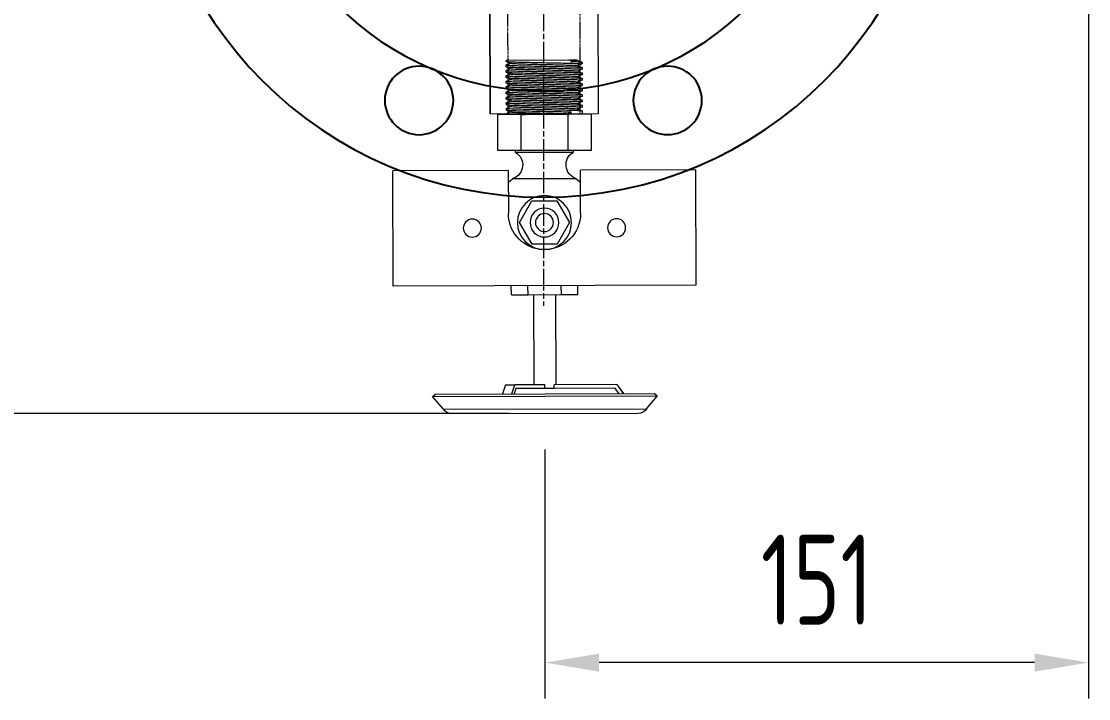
# Model space of a CAD drawing. Header units: millimetres. Extents: x -46397 to 283259, y -8690 to 23983.
# Drawn here: x 215783.7 to 216079.6, y -2046.9 to -1859 of the extents above; entities that cross this region are included whole.
import ezdxf

# ---------------------------------------------------------------- set-up
doc = ezdxf.new("R2010")
doc.units = ezdxf.units.MM
for name, pattern in [('AM_ISO08W050', [18, 12, -1.5, 3, -1.5]), ('CENTER', [2, 1.25, -0.25, 0.25, -0.25]), ('HIDDEN', [0.375, 0.25, -0.125])]:
    doc.linetypes.add(name, pattern=pattern)
doc.layers.get('Defpoints').update_dxf_attribs({"lineweight": 0})
for name, color, linetype, lineweight in [('DUONGTAM', 1, 'CENTER', 0), ('Long_AM_Visible', 30, 'Continuous', 25), ('Long_Dim', 3, 'Continuous', 9)]:
    doc.layers.add(name, color=color, linetype=linetype, lineweight=lineweight)
doc.styles.add('GHI CHÚ 3', font='isocp_IV25.ttf', dxfattribs={"width": 0.8})
doc.dimstyles.new('Vuong_DIM', dxfattribs={"dimtxt": 2.5, "dimasz": 2.3, "dimexe": 1.25, "dimexo": 0, "dimtad": 1, "dimtoh": 1, "dimdec": 0, "dimdsep": 46, "dimtxsty": 'GHI CHÚ 3', "dimcen": 2.3, "dimclrd": 9, "dimclre": 9, "dimclrt": 2, "dimadec": 0, "dimazin": 0, "dimtm": 1e-09, "dimtfac": 1, "dimtdec": 0, "dimtofl": 0, "dimtmove": 1, "dimatfit": 3, "dimfxl": 1, "dimtfill": 1, "dimlwd": 9, "dimlwe": 9, "dimarcsym": 1})

# ---------------------------------------------------------------- blocks, each defined once
blk = doc.blocks.new('fzxcvc')
at = {"color": 0, "linetype": 'ByBlock', "lineweight": 5, "ltscale": 20}
for p, q in [((-15.25, -86.78), (-15.16, -48.53)), ((-15.16, -48.53), (14.84, -48.6)), ((14.75, -86.85), (14.84, -48.6)), ((14.83, -54.84), (14.75, -86.85)), ((-10.72, -72.51), (-10.72, -73.01)), ((-7.64, -72.01), (-7.64, -72.33)), ((-7.64, -72.01), (10.29, -72.06)), ((10.28, -73.81), (10.2, -73.82)), ((10.28, -73.81), (10.28, -73.31)), ((10.29, -72.31), (10.29, -72.06)), ((-10.72, -74.01), (-10.72, -74.51)), ((-10.72, -75.51), (-10.72, -76.01)), ((10.28, -75.31), (10.2, -75.32)), ((10.27, -76.81), (10.28, -76.31)), ((10.28, -75.31), (10.28, -74.81)), ((-10.73, -77.01), (-10.73, -77.51)), ((-10.73, -78.51), (-10.73, -79.01)), ((10.27, -79.81), (10.19, -79.82)), ((10.27, -78.31), (10.27, -77.81)), ((10.27, -79.81), (10.27, -79.31)), ((-10.74, -81.51), (-10.74, -82.01)), ((-10.73, -80.01), (-10.73, -80.51)), ((10.26, -81.31), (10.27, -80.81)), ((10.26, -82.81), (10.26, -82.31)), ((-10.74, -83.01), (-10.74, -83.51)), ((-10.74, -84.51), (-10.74, -85.01)), ((10.25, -85.81), (10.25, -85.31)), ((10.26, -84.31), (10.26, -83.81)), ((14.75, -86.85), (-15.25, -86.78)), ((-10.75, -86.01), (-10.75, -86.79)), ((10.25, -85.81), (10.18, -85.82))]:
    blk.add_line(p, q, dxfattribs=at)
at = {"color": 3, "linetype": 'HIDDEN', "lineweight": 5}
for p, q in [((-10.25, -86.79), (-10.16, -48.54)), ((9.75, -86.84), (9.84, -48.58))]:
    blk.add_line(p, q, dxfattribs=at)
at = {"color": 0, "linetype": 'ByBlock', "lineweight": 5, "ltscale": 20}
for points, knots in [([(10.21, -72.32), (10.15, -72.33), (10.01, -72.37), (8.97, -72.43), (7.3, -72.49), (5.09, -72.54), (2.53, -72.6), (-0.22, -72.66), (-2.96, -72.71), (-5.53, -72.77), (-7.72, -72.83), (-9.42, -72.88), (-10.44, -72.95), (-10.84, -72.99), (-10.67, -73.02), (-10.64, -73.02)], [0, 0, 0, 0, 0.064579, 0.148942, 0.231863, 0.314785, 0.399147, 0.482069, 0.56499, 0.649353, 0.732274, 0.815195, 0.899558, 0.98248, 1, 1, 1, 1]), ([(10.28, -73.81), (10.21, -73.83), (10.07, -73.87), (8.97, -73.93), (7.29, -73.99), (5.09, -74.04), (2.53, -74.1), (-0.22, -74.16), (-2.97, -74.21), (-5.53, -74.27), (-7.73, -74.33), (-9.43, -74.38), (-10.44, -74.45), (-10.84, -74.49), (-10.67, -74.52), (-10.65, -74.52)], [0, 0, 0, 0, 0.0814298, 0.1642746, 0.2457042, 0.3271338, 0.4099784, 0.4914082, 0.5728379, 0.6556826, 0.7371121, 0.8185417, 0.9013865, 0.9828163, 1, 1, 1, 1]), ([(-7.64, -72.33), (-8.23, -72.35), (-9.43, -72.38), (-10.5, -72.45), (-10.64, -72.49), (-10.72, -72.51)], [0, 0, 0, 0, 0.331413, 0.668586, 1, 1, 1, 1]), ([(10.21, -73.29), (10.24, -73.3), (10.4, -73.32), (10, -73.37), (8.99, -73.43), (7.29, -73.49), (5.09, -73.54), (2.53, -73.6), (-0.22, -73.66), (-2.97, -73.71), (-5.53, -73.77), (-7.73, -73.83), (-9.41, -73.88), (-10.51, -73.95), (-10.65, -73.99), (-10.72, -74.01)], [0, 0, 0, 0, 0.01708, 0.098518, 0.181372, 0.26281, 0.344248, 0.427101, 0.50854, 0.589978, 0.672832, 0.75427, 0.835708, 0.918562, 1, 1, 1, 1]), ([(-9.45, -72), (-9.66, -72.08), (-10.07, -72.24), (-10.49, -72.41), (-10.7, -72.49)], [0, 0, 0, 0, 0.499955, 1, 1, 1, 1]), ([(-10.7, -73.02), (-10.49, -73.1), (-10.09, -73.27), (-9.68, -73.43), (-9.49, -73.51)], [0, 0, 0, 0, 0.514645, 1, 1, 1, 1]), ([(-9.45, -73.5), (-9.66, -73.58), (-10.08, -73.74), (-10.49, -73.91), (-10.7, -73.99)], [0, 0, 0, 0, 0.499955, 1, 1, 1, 1]), ([(-9.46, -72.01), (-9.4, -72.03), (-9.26, -72.07), (-8.56, -72.13), (-7.84, -72.16), (-7.64, -72.16)], [0, 0, 0, 0, 0.4143863, 0.8359752, 1, 1, 1, 1]), ([(-9.41, -72.01), (-9.38, -72.01), (-9.32, -72.01), (-8.36, -72.01), (-7.42, -72.01), (-7.09, -72.02)], [0, 0, 0, 0, 0.343026, 0.767535, 1, 1, 1, 1]), ([(8.96, -72.82), (8.91, -72.83), (8.79, -72.87), (7.87, -72.93), (6.4, -72.98), (4.46, -73.04), (2.2, -73.1), (-0.22, -73.16), (-2.64, -73.21), (-4.9, -73.27), (-6.84, -73.33), (-8.31, -73.39), (-9.23, -73.44), (-9.34, -73.48), (-9.4, -73.5)], [0, 0, 0, 0, 0.065201, 0.152956, 0.239212, 0.325468, 0.413223, 0.499479, 0.585735, 0.67349, 0.759746, 0.846002, 0.933757, 1, 1, 1, 1]), ([(9.01, -72.82), (9.22, -72.73), (9.64, -72.57), (10.06, -72.4), (10.27, -72.32)], [0, 0, 0, 0, 0.499952, 1, 1, 1, 1]), ([(9.01, -74.32), (9.22, -74.23), (9.64, -74.07), (10.06, -73.9), (10.27, -73.82)], [0, 0, 0, 0, 0.499954, 1, 1, 1, 1]), ([(10.27, -73.29), (10.06, -73.21), (9.65, -73.05), (9.25, -72.88), (9.05, -72.8)], [0, 0, 0, 0, 0.514459, 1, 1, 1, 1]), ([(10.2, -76.82), (10.14, -76.83), (10.01, -76.87), (8.96, -76.93), (7.29, -76.99), (5.08, -77.04), (2.52, -77.1), (-0.23, -77.16), (-2.97, -77.21), (-5.54, -77.27), (-7.73, -77.33), (-9.44, -77.38), (-10.45, -77.45), (-10.85, -77.49), (-10.68, -77.52), (-10.65, -77.52)], [0, 0, 0, 0, 0.065128, 0.149367, 0.232166, 0.314966, 0.399204, 0.482004, 0.564804, 0.649042, 0.731842, 0.814641, 0.89888, 0.98168, 1, 1, 1, 1]), ([(10.28, -75.31), (10.21, -75.33), (10.07, -75.37), (8.97, -75.43), (7.29, -75.49), (5.09, -75.54), (2.53, -75.6), (-0.22, -75.66), (-2.97, -75.71), (-5.53, -75.77), (-7.73, -75.83), (-9.43, -75.88), (-10.44, -75.95), (-10.84, -75.99), (-10.68, -76.02), (-10.65, -76.02)], [0, 0, 0, 0, 0.081405, 0.164225, 0.24563, 0.327035, 0.409855, 0.49126, 0.572665, 0.655485, 0.73689, 0.818295, 0.901115, 0.98252, 1, 1, 1, 1]), ([(10.2, -76.29), (10.23, -76.3), (10.39, -76.32), (10, -76.37), (8.98, -76.43), (7.28, -76.49), (5.09, -76.54), (2.52, -76.6), (-0.23, -76.66), (-2.97, -76.71), (-5.54, -76.77), (-7.74, -76.83), (-9.42, -76.88), (-10.52, -76.95), (-10.66, -76.99), (-10.73, -77.01)], [0, 0, 0, 0, 0.01708, 0.098518, 0.181372, 0.26281, 0.344248, 0.427101, 0.50854, 0.589978, 0.672832, 0.75427, 0.835708, 0.918562, 1, 1, 1, 1]), ([(10.21, -74.79), (10.23, -74.8), (10.4, -74.82), (10, -74.87), (8.99, -74.93), (7.28, -74.99), (5.09, -75.04), (2.53, -75.1), (-0.22, -75.16), (-2.97, -75.21), (-5.53, -75.27), (-7.73, -75.33), (-9.41, -75.38), (-10.51, -75.45), (-10.65, -75.49), (-10.72, -75.51)], [0, 0, 0, 0, 0.01708, 0.098518, 0.181372, 0.26281, 0.344248, 0.427101, 0.50854, 0.589978, 0.672832, 0.75427, 0.835708, 0.918562, 1, 1, 1, 1]), ([(-9.45, -75), (-9.66, -75.08), (-10.08, -75.24), (-10.5, -75.41), (-10.71, -75.49)], [0, 0, 0, 0, 0.499955, 1, 1, 1, 1]), ([(-10.71, -76.02), (-10.5, -76.1), (-10.09, -76.27), (-9.69, -76.43), (-9.49, -76.51)], [0, 0, 0, 0, 0.514783, 1, 1, 1, 1]), ([(-9.46, -76.5), (-9.67, -76.58), (-10.08, -76.74), (-10.5, -76.91), (-10.71, -76.99)], [0, 0, 0, 0, 0.499955, 1, 1, 1, 1]), ([(-10.7, -74.52), (-10.5, -74.6), (-10.09, -74.77), (-9.69, -74.93), (-9.49, -75.01)], [0, 0, 0, 0, 0.514606, 1, 1, 1, 1]), ([(8.96, -74.32), (8.91, -74.33), (8.79, -74.37), (7.87, -74.43), (6.4, -74.48), (4.46, -74.54), (2.2, -74.6), (-0.22, -74.66), (-2.64, -74.71), (-4.9, -74.77), (-6.84, -74.83), (-8.31, -74.89), (-9.23, -74.94), (-9.35, -74.98), (-9.4, -75)], [0, 0, 0, 0, 0.065577, 0.153296, 0.239518, 0.325739, 0.413459, 0.49968, 0.585901, 0.673621, 0.759842, 0.846064, 0.933783, 1, 1, 1, 1]), ([(8.95, -75.82), (8.9, -75.83), (8.79, -75.87), (7.87, -75.93), (6.39, -75.98), (4.45, -76.04), (2.2, -76.1), (-0.22, -76.16), (-2.65, -76.21), (-4.9, -76.27), (-6.84, -76.33), (-8.32, -76.39), (-9.23, -76.44), (-9.35, -76.48), (-9.4, -76.5)], [0, 0, 0, 0, 0.065946, 0.15363, 0.239818, 0.326005, 0.41369, 0.499878, 0.586065, 0.67375, 0.759937, 0.846125, 0.933809, 1, 1, 1, 1]), ([(9.01, -75.82), (9.22, -75.73), (9.64, -75.57), (10.05, -75.4), (10.26, -75.32)], [0, 0, 0, 0, 0.499955, 1, 1, 1, 1]), ([(9.01, -77.32), (9.21, -77.23), (9.63, -77.07), (10.05, -76.9), (10.26, -76.82)], [0, 0, 0, 0, 0.499952, 1, 1, 1, 1]), ([(10.26, -76.29), (10.05, -76.21), (9.65, -76.05), (9.24, -75.88), (9.04, -75.8)], [0, 0, 0, 0, 0.514464, 1, 1, 1, 1]), ([(10.26, -74.79), (10.06, -74.71), (9.65, -74.55), (9.24, -74.38), (9.05, -74.3)], [0, 0, 0, 0, 0.514462, 1, 1, 1, 1]), ([(10.2, -78.32), (10.14, -78.33), (10, -78.37), (8.96, -78.43), (7.28, -78.49), (5.08, -78.54), (2.52, -78.6), (-0.23, -78.66), (-2.98, -78.71), (-5.54, -78.77), (-7.74, -78.83), (-9.44, -78.88), (-10.45, -78.95), (-10.85, -78.99), (-10.68, -79.02), (-10.65, -79.02)], [0, 0, 0, 0, 0.065198, 0.149435, 0.232232, 0.315029, 0.399265, 0.482063, 0.56486, 0.649097, 0.731894, 0.814691, 0.898927, 0.981725, 1, 1, 1, 1]), ([(10.27, -79.81), (10.2, -79.83), (10.06, -79.87), (8.96, -79.93), (7.28, -79.99), (5.08, -80.04), (2.52, -80.1), (-0.23, -80.16), (-2.98, -80.21), (-5.55, -80.27), (-7.74, -80.33), (-9.44, -80.38), (-10.46, -80.45), (-10.85, -80.49), (-10.69, -80.52), (-10.66, -80.52)], [0, 0, 0, 0, 0.081399, 0.164213, 0.245612, 0.327011, 0.409825, 0.491224, 0.572623, 0.655437, 0.736836, 0.818235, 0.901049, 0.982448, 1, 1, 1, 1]), ([(10.2, -77.79), (10.23, -77.8), (10.39, -77.82), (9.99, -77.87), (8.98, -77.93), (7.28, -77.99), (5.08, -78.04), (2.52, -78.1), (-0.23, -78.16), (-2.98, -78.21), (-5.54, -78.27), (-7.74, -78.33), (-9.42, -78.38), (-10.52, -78.45), (-10.66, -78.49), (-10.73, -78.51)], [0, 0, 0, 0, 0.01708, 0.098518, 0.181372, 0.26281, 0.344248, 0.427101, 0.50854, 0.589978, 0.672832, 0.75427, 0.835708, 0.918562, 1, 1, 1, 1]), ([(10.19, -79.29), (10.22, -79.3), (10.39, -79.32), (9.99, -79.37), (8.98, -79.43), (7.27, -79.49), (5.08, -79.54), (2.52, -79.6), (-0.23, -79.66), (-2.98, -79.71), (-5.54, -79.77), (-7.74, -79.83), (-9.42, -79.88), (-10.52, -79.95), (-10.66, -79.99), (-10.73, -80.01)], [0, 0, 0, 0, 0.01708, 0.098518, 0.181372, 0.26281, 0.344248, 0.427101, 0.50854, 0.589978, 0.672832, 0.75427, 0.835708, 0.918562, 1, 1, 1, 1]), ([(-9.46, -79.5), (-9.67, -79.58), (-10.09, -79.74), (-10.51, -79.91), (-10.72, -79.99)], [0, 0, 0, 0, 0.499955, 1, 1, 1, 1]), ([(-10.71, -77.52), (-10.5, -77.6), (-10.1, -77.77), (-9.69, -77.93), (-9.5, -78.01)], [0, 0, 0, 0, 0.515206, 1, 1, 1, 1]), ([(-9.46, -78), (-9.67, -78.08), (-10.09, -78.24), (-10.51, -78.41), (-10.71, -78.49)], [0, 0, 0, 0, 0.499955, 1, 1, 1, 1]), ([(-10.71, -79.02), (-10.51, -79.1), (-10.1, -79.27), (-9.7, -79.43), (-9.5, -79.51)], [0, 0, 0, 0, 0.515199, 1, 1, 1, 1]), ([(8.95, -77.32), (8.9, -77.33), (8.78, -77.37), (7.86, -77.43), (6.39, -77.48), (4.45, -77.54), (2.19, -77.6), (-0.23, -77.66), (-2.65, -77.71), (-4.91, -77.77), (-6.85, -77.83), (-8.32, -77.89), (-9.24, -77.94), (-9.36, -77.98), (-9.41, -78)], [0, 0, 0, 0, 0.065808, 0.153505, 0.239706, 0.325905, 0.413604, 0.499804, 0.586004, 0.673702, 0.759902, 0.846102, 0.9338, 1, 1, 1, 1]), ([(8.95, -78.82), (8.9, -78.83), (8.78, -78.87), (7.86, -78.93), (6.39, -78.98), (4.45, -79.04), (2.19, -79.1), (-0.23, -79.16), (-2.65, -79.21), (-4.91, -79.27), (-6.85, -79.33), (-8.32, -79.39), (-9.24, -79.44), (-9.36, -79.48), (-9.41, -79.5)], [0, 0, 0, 0, 0.065849, 0.153543, 0.239739, 0.325935, 0.41363, 0.499826, 0.586022, 0.673716, 0.759912, 0.846109, 0.933802, 1, 1, 1, 1]), ([(9, -78.82), (9.21, -78.73), (9.63, -78.57), (10.05, -78.4), (10.26, -78.32)], [0, 0, 0, 0, 0.499951, 1, 1, 1, 1]), ([(9, -80.32), (9.21, -80.23), (9.63, -80.07), (10.04, -79.9), (10.25, -79.82)], [0, 0, 0, 0, 0.499951, 1, 1, 1, 1]), ([(10.26, -77.79), (10.05, -77.71), (9.64, -77.55), (9.24, -77.38), (9.04, -77.3)], [0, 0, 0, 0, 0.514464, 1, 1, 1, 1]), ([(10.25, -79.29), (10.04, -79.21), (9.64, -79.05), (9.23, -78.88), (9.04, -78.8)], [0, 0, 0, 0, 0.514464, 1, 1, 1, 1]), ([(10.19, -81.32), (10.13, -81.33), (10, -81.37), (8.95, -81.43), (7.28, -81.49), (5.07, -81.54), (2.51, -81.6), (-0.24, -81.66), (-2.99, -81.71), (-5.55, -81.77), (-7.74, -81.83), (-9.45, -81.88), (-10.46, -81.95), (-10.86, -81.99), (-10.69, -82.02), (-10.66, -82.02)], [0, 0, 0, 0, 0.065341, 0.149625, 0.232469, 0.315313, 0.399597, 0.482441, 0.565285, 0.649569, 0.732413, 0.815257, 0.899541, 0.982385, 1, 1, 1, 1]), ([(10.18, -82.82), (10.13, -82.83), (9.99, -82.87), (8.94, -82.93), (7.27, -82.99), (5.07, -83.04), (2.51, -83.1), (-0.24, -83.16), (-2.99, -83.21), (-5.55, -83.27), (-7.75, -83.33), (-9.45, -83.38), (-10.46, -83.45), (-10.86, -83.49), (-10.69, -83.52), (-10.67, -83.52)], [0, 0, 0, 0, 0.064978, 0.149289, 0.232159, 0.31503, 0.39934, 0.482211, 0.565082, 0.649392, 0.732263, 0.815133, 0.899444, 0.982315, 1, 1, 1, 1]), ([(10.19, -80.79), (10.22, -80.8), (10.38, -80.82), (9.99, -80.87), (8.97, -80.93), (7.27, -80.99), (5.08, -81.04), (2.51, -81.1), (-0.24, -81.16), (-2.98, -81.21), (-5.55, -81.27), (-7.75, -81.33), (-9.43, -81.38), (-10.53, -81.45), (-10.67, -81.49), (-10.74, -81.51)], [0, 0, 0, 0, 0.01708, 0.098518, 0.181372, 0.26281, 0.344248, 0.427101, 0.50854, 0.589978, 0.672832, 0.75427, 0.835708, 0.918562, 1, 1, 1, 1]), ([(10.19, -82.29), (10.22, -82.3), (10.38, -82.32), (9.98, -82.37), (8.97, -82.43), (7.27, -82.49), (5.07, -82.54), (2.51, -82.6), (-0.24, -82.66), (-2.99, -82.71), (-5.55, -82.77), (-7.75, -82.83), (-9.43, -82.88), (-10.53, -82.95), (-10.67, -82.99), (-10.74, -83.01)], [0, 0, 0, 0, 0.01708, 0.098518, 0.181372, 0.26281, 0.344248, 0.427101, 0.50854, 0.589978, 0.672832, 0.75427, 0.835708, 0.918562, 1, 1, 1, 1]), ([(-10.72, -80.52), (-10.51, -80.6), (-10.1, -80.77), (-9.7, -80.93), (-9.5, -81.01)], [0, 0, 0, 0, 0.5148665, 1, 1, 1, 1]), ([(-9.47, -81), (-9.68, -81.08), (-10.09, -81.24), (-10.51, -81.41), (-10.72, -81.49)], [0, 0, 0, 0, 0.499955, 1, 1, 1, 1]), ([(-10.72, -82.02), (-10.51, -82.1), (-10.11, -82.27), (-9.7, -82.43), (-9.51, -82.51)], [0, 0, 0, 0, 0.51467, 1, 1, 1, 1]), ([(-9.47, -82.5), (-9.68, -82.58), (-10.1, -82.74), (-10.52, -82.91), (-10.72, -82.99)], [0, 0, 0, 0, 0.499955, 1, 1, 1, 1]), ([(8.94, -81.82), (8.89, -81.83), (8.77, -81.87), (7.85, -81.93), (6.38, -81.98), (4.44, -82.04), (2.18, -82.1), (-0.24, -82.16), (-2.66, -82.21), (-4.92, -82.27), (-6.86, -82.33), (-8.33, -82.39), (-9.25, -82.44), (-9.37, -82.48), (-9.42, -82.5)], [0, 0, 0, 0, 0.065981, 0.153662, 0.239847, 0.32603, 0.413712, 0.499896, 0.58608, 0.673762, 0.759946, 0.84613, 0.933812, 1, 1, 1, 1]), ([(8.94, -80.32), (8.89, -80.33), (8.77, -80.37), (7.86, -80.43), (6.38, -80.48), (4.44, -80.54), (2.19, -80.6), (-0.23, -80.66), (-2.66, -80.71), (-4.91, -80.77), (-6.85, -80.83), (-8.33, -80.89), (-9.24, -80.94), (-9.36, -80.98), (-9.41, -81)], [0, 0, 0, 0, 0.065964, 0.153647, 0.239833, 0.326018, 0.413702, 0.499887, 0.586073, 0.673756, 0.759942, 0.846128, 0.933811, 1, 1, 1, 1]), ([(8.99, -83.32), (9.2, -83.23), (9.62, -83.07), (10.04, -82.9), (10.24, -82.82)], [0, 0, 0, 0, 0.499954, 1, 1, 1, 1]), ([(9, -81.82), (9.2, -81.73), (9.62, -81.57), (10.04, -81.4), (10.25, -81.32)], [0, 0, 0, 0, 0.499952, 1, 1, 1, 1]), ([(10.25, -80.79), (10.04, -80.71), (9.64, -80.55), (9.23, -80.38), (9.03, -80.3)], [0, 0, 0, 0, 0.514463, 1, 1, 1, 1]), ([(10.25, -82.29), (10.04, -82.21), (9.63, -82.05), (9.23, -81.88), (9.03, -81.8)], [0, 0, 0, 0, 0.514463, 1, 1, 1, 1]), ([(10.18, -84.32), (10.12, -84.33), (9.99, -84.37), (8.94, -84.43), (7.27, -84.49), (5.07, -84.54), (2.51, -84.6), (-0.24, -84.66), (-2.99, -84.71), (-5.56, -84.77), (-7.75, -84.83), (-9.45, -84.88), (-10.47, -84.95), (-10.86, -84.99), (-10.7, -85.02), (-10.67, -85.02)], [0, 0, 0, 0, 0.064541, 0.1489, 0.231817, 0.314734, 0.399092, 0.48201, 0.564927, 0.649286, 0.732203, 0.81512, 0.899479, 0.982396, 1, 1, 1, 1]), ([(10.18, -85.29), (10.21, -85.3), (10.37, -85.32), (9.98, -85.37), (8.96, -85.43), (7.26, -85.49), (5.07, -85.54), (2.5, -85.6), (-0.25, -85.66), (-3, -85.71), (-5.56, -85.77), (-7.76, -85.83), (-9.44, -85.88), (-10.54, -85.95), (-10.68, -85.99), (-10.75, -86.01)], [0, 0, 0, 0, 0.01708, 0.098518, 0.181372, 0.26281, 0.344248, 0.427101, 0.50854, 0.589978, 0.672832, 0.75427, 0.835708, 0.918562, 1, 1, 1, 1]), ([(10.18, -83.79), (10.21, -83.8), (10.38, -83.82), (9.98, -83.87), (8.97, -83.93), (7.26, -83.99), (5.07, -84.04), (2.51, -84.1), (-0.24, -84.16), (-2.99, -84.21), (-5.55, -84.27), (-7.75, -84.33), (-9.43, -84.38), (-10.54, -84.45), (-10.67, -84.49), (-10.74, -84.51)], [0, 0, 0, 0, 0.01708, 0.098518, 0.181372, 0.26281, 0.344248, 0.427101, 0.50854, 0.589978, 0.672832, 0.75427, 0.835708, 0.918562, 1, 1, 1, 1]), ([(-10.73, -83.52), (-10.52, -83.6), (-10.11, -83.77), (-9.71, -83.93), (-9.51, -84.01)], [0, 0, 0, 0, 0.514755, 1, 1, 1, 1]), ([(-9.47, -84), (-9.68, -84.08), (-10.1, -84.24), (-10.52, -84.41), (-10.73, -84.49)], [0, 0, 0, 0, 0.499955, 1, 1, 1, 1]), ([(-10.73, -85.02), (-10.52, -85.1), (-10.12, -85.27), (-9.71, -85.43), (-9.51, -85.51)], [0, 0, 0, 0, 0.514709, 1, 1, 1, 1]), ([(-9.48, -85.5), (-9.69, -85.58), (-10.1, -85.74), (-10.52, -85.91), (-10.73, -85.99)], [0, 0, 0, 0, 0.4999548, 1, 1, 1, 1]), ([(8.94, -83.32), (8.88, -83.33), (8.77, -83.37), (7.85, -83.43), (6.38, -83.48), (4.44, -83.54), (2.18, -83.6), (-0.24, -83.66), (-2.66, -83.71), (-4.92, -83.77), (-6.86, -83.83), (-8.33, -83.89), (-9.25, -83.94), (-9.37, -83.98), (-9.42, -84)], [0, 0, 0, 0, 0.065681, 0.15339, 0.239602, 0.325814, 0.413524, 0.499736, 0.585947, 0.673657, 0.759869, 0.846081, 0.933791, 1, 1, 1, 1]), ([(8.93, -84.82), (8.88, -84.83), (8.76, -84.87), (7.85, -84.93), (6.37, -84.98), (4.43, -85.04), (2.18, -85.1), (-0.24, -85.16), (-2.67, -85.21), (-4.92, -85.27), (-6.86, -85.33), (-8.34, -85.39), (-9.25, -85.44), (-9.37, -85.48), (-9.42, -85.5)], [0, 0, 0, 0, 0.065189, 0.152945, 0.239202, 0.325459, 0.413215, 0.499473, 0.585729, 0.673486, 0.759743, 0.846, 0.933756, 1, 1, 1, 1]), ([(8.99, -84.82), (9.2, -84.73), (9.61, -84.57), (10.03, -84.4), (10.24, -84.32)], [0, 0, 0, 0, 0.499953, 1, 1, 1, 1]), ([(10.24, -85.29), (10.03, -85.21), (9.63, -85.05), (9.22, -84.88), (9.02, -84.8)], [0, 0, 0, 0, 0.514459, 1, 1, 1, 1]), ([(10.24, -83.79), (10.03, -83.71), (9.63, -83.55), (9.22, -83.38), (9.03, -83.3)], [0, 0, 0, 0, 0.514464, 1, 1, 1, 1]), ([(10.25, -85.81), (10.18, -85.83), (10.05, -85.87), (8.94, -85.93), (7.26, -85.99), (5.06, -86.04), (2.5, -86.1), (-0.25, -86.16), (-2.99, -86.21), (-5.58, -86.27), (-6.98, -86.31), (-7.67, -86.33)], [0, 0, 0, 0, 0.110471, 0.222862, 0.333334, 0.443805, 0.556196, 0.666667, 0.777138, 0.889529, 1, 1, 1, 1]), ([(8.98, -86.32), (9.19, -86.23), (9.61, -86.07), (10.03, -85.9), (10.24, -85.82)], [0, 0, 0, 0, 0.499952, 1, 1, 1, 1]), ([(10.24, -86.79), (10.03, -86.71), (9.62, -86.55), (9.22, -86.38), (9.02, -86.3)], [0, 0, 0, 0, 0.514461, 1, 1, 1, 1])]:
    blk.add_open_spline(points, degree=3, knots=knots, dxfattribs=at)
blk = doc.blocks.new('gẽcvxv')
at = {"color": 0, "linetype": 'ByBlock', "lineweight": 5, "ltscale": 20}
for p, q in [((-10.4, 44.52), (-10.4, 44.02)), ((-7.32, 45.02), (-7.32, 44.7)), ((-7.32, 45.02), (10.6, 44.98)), ((10.6, 44.73), (10.6, 44.98)), ((-10.4, 43.02), (-10.4, 42.52)), ((-10.4, 41.52), (-10.4, 41.02)), ((10.6, 43.23), (10.52, 43.21)), ((10.6, 41.73), (10.52, 41.71)), ((10.6, 43.23), (10.6, 43.73)), ((10.6, 41.73), (10.6, 42.23)), ((-10.41, 40.02), (-10.41, 39.52)), ((-10.41, 38.52), (-10.41, 38.02)), ((10.59, 40.23), (10.59, 40.73)), ((10.59, 38.73), (10.59, 39.23)), ((-10.42, 35.52), (-10.42, 35.02)), ((-10.41, 37.02), (-10.41, 36.52)), ((10.59, 37.23), (10.51, 37.21)), ((10.58, 35.73), (10.58, 36.23)), ((10.59, 37.23), (10.59, 37.73)), ((-10.42, 34.02), (-10.42, 33.52)), ((10.58, 34.23), (10.58, 34.73)), ((10.58, 32.73), (10.58, 33.23)), ((15.07, 30.18), (-14.93, 30.25)), ((-12.92, 30.03), (-12.94, 20.03)), ((-12.92, 30.03), (-6.43, 30.02)), ((-10.42, 32.52), (-10.43, 32.02)), ((-10.43, 31.02), (-10.43, 30.02)), ((-7.35, 30.7), (-6.47, 30.2)), ((-7.35, 30.02), (-7.35, 30.7)), ((-6.47, 30.2), (-6.8, 30.02)), ((-6.43, 30.02), (-6.45, 20.02)), ((-6.43, 30.02), (6.57, 29.98)), ((6.57, 29.98), (6.54, 19.98)), ((6.57, 29.98), (13.06, 29.97)), ((10.57, 31.23), (10.49, 31.21)), ((10.57, 31.23), (10.57, 31.73)), ((10.57, 29.98), (10.57, 30.23)), ((13.06, 29.97), (13.04, 19.97)), ((-12.94, 20.03), (-6.45, 20.02)), ((-7.95, 20.02), (-7.95, 19.48)), ((-7.95, 19.48), (0.05, 19.46)), ((-6.45, 20.02), (6.54, 19.98)), ((0.05, 19.46), (8.05, 19.45)), ((6.54, 19.98), (13.04, 19.97)), ((8.05, 19.45), (8.05, 19.98)), ((-42.04, -17.4), (-41.97, 14.6)), ((-41.97, 14.6), (-9.97, 14.52)), ((-9.99, 2.52), (-9.97, 14.52)), ((-9.97, 13.52), (-9.92, 13.52)), ((-8.68, 12.24), (-9.97, 11.2)), ((-9.92, 14.52), (-9.92, 13.52)), ((0.03, 12.22), (-8.68, 12.24)), ((8.73, 12.19), (0.03, 12.22)), ((10.03, 11.16), (8.73, 12.19)), ((9.98, 13.48), (9.98, 14.48)), ((9.98, 13.48), (10.03, 13.48)), ((10.03, 14.48), (10.01, 2.48)), ((10.03, 14.48), (42.03, 14.4)), ((41.96, -17.6), (42.03, 14.4)), ((-3.45, 6.01), (-6.93, 0.02)), ((3.48, 5.99), (-3.45, 6.01)), ((6.93, -0.02), (3.48, 5.99)), ((-6.93, 0.02), (-3.48, -5.99)), ((3.45, -6.01), (6.93, -0.02)), ((-3.48, -5.99), (3.45, -6.01)), ((-42.04, -17.4), (41.96, -17.6)), ((-9.28, -19.98), (-9.28, -17.48)), ((-4.67, -19.99), (-4.66, -17.49)), ((4.57, -20.01), (4.58, -17.51)), ((9.19, -20.02), (9.2, -17.52)), ((-4.67, -19.99), (-9.28, -19.98)), ((4.57, -20.01), (-4.67, -19.99)), ((-3.05, -19.99), (-3.1, -44.99)), ((2.9, -45.01), (2.95, -20.01)), ((9.19, -20.02), (4.57, -20.01)), ((-20.1, -44.95), (-21.86, -47.45)), ((-20.08, -44.95), (-21.84, -47.45)), ((-20.61, -47.45), (-19.56, -45.95)), ((-19.49, -45.95), (-20.55, -47.45)), ((-20.08, -44.95), (-20.1, -44.95)), ((-20.08, -44.95), (-2.7, -44.99)), ((-19.56, -45.95), (-2.71, -45.99)), ((-2.71, -45.99), (-2.7, -44.99)), ((-2.71, -45.99), (-0.11, -46)), ((-0.11, -46), (-0.1, -45)), ((-0.11, -46), (7.94, -46.02)), ((-0.1, -45), (8.19, -45.02)), ((7.94, -46.02), (8.44, -47.52)), ((9.03, -47.52), (8.19, -45.02)), ((10.82, -45.03), (8.19, -45.02)), ((10.82, -45.03), (11.65, -47.53)), ((-30.47, -47.43), (-31.24, -48.07)), ((-31.24, -48.07), (-28.23, -51.67)), ((31.01, -48.22), (-31.24, -48.07)), ((30.25, -47.57), (-30.47, -47.43)), ((27.99, -51.8), (31.01, -48.22)), ((31.01, -48.22), (30.25, -47.57)), ((27.99, -51.8), (-28.23, -51.67)), ((-25.93, -52.93), (25.68, -53.05))]:
    blk.add_line(p, q, dxfattribs=at)
for centre, radius in [((0, 0), 7.5), ((0, 0), 4), ((-20, -1.45), 2.5), ((0, 0), 2.5), ((20, -1.55), 2.5)]:
    blk.add_circle(centre, radius, dxfattribs=at)
for centre, radius, start, end in [((-9.96, 16.02), 4, 288.7459, 59.8665), ((10.04, 15.98), 4, 119.8665, 250.9871), ((0.01, 2.5), 10, 179.8665, 359.8665), ((-25.92, -50.18), 2.75, 212.6988, 269.8665), ((25.68, -50.3), 2.75, 269.8665, 327.0341)]:
    blk.add_arc(centre, radius, start, end, dxfattribs=at)
for points, knots in [([(10.53, 44.71), (10.47, 44.7), (10.33, 44.66), (9.29, 44.6), (7.62, 44.54), (5.41, 44.49), (2.85, 44.43), (0.1, 44.37), (-2.65, 44.32), (-5.21, 44.26), (-7.4, 44.2), (-9.11, 44.15), (-10.12, 44.08), (-10.52, 44.04), (-10.35, 44.02), (-10.32, 44.01)], [0, 0, 0, 0, 0.064579, 0.148942, 0.231863, 0.314785, 0.399147, 0.482069, 0.56499, 0.649353, 0.732274, 0.815195, 0.899558, 0.98248, 1, 1, 1, 1]), ([(-7.32, 44.7), (-7.91, 44.69), (-9.11, 44.65), (-10.18, 44.58), (-10.33, 44.54), (-10.4, 44.52)], [0, 0, 0, 0, 0.331413, 0.668586, 1, 1, 1, 1]), ([(-9.13, 45.04), (-9.34, 44.95), (-9.75, 44.79), (-10.17, 44.62), (-10.38, 44.54)], [0, 0, 0, 0, 0.499955, 1, 1, 1, 1]), ([(-9.15, 45.02), (-9.08, 45), (-8.94, 44.96), (-8.24, 44.91), (-7.52, 44.88), (-7.32, 44.87)], [0, 0, 0, 0, 0.4143863, 0.8359752, 1, 1, 1, 1]), ([(-9.09, 45.02), (-9.06, 45.02), (-9, 45.02), (-8.04, 45.02), (-7.1, 45.02), (-6.77, 45.02)], [0, 0, 0, 0, 0.343026, 0.767535, 1, 1, 1, 1]), ([(9.33, 44.21), (9.54, 44.3), (9.96, 44.46), (10.38, 44.63), (10.59, 44.71)], [0, 0, 0, 0, 0.499952, 1, 1, 1, 1]), ([(10.6, 41.73), (10.53, 41.71), (10.39, 41.66), (9.29, 41.6), (7.61, 41.54), (5.41, 41.49), (2.85, 41.43), (0.1, 41.37), (-2.65, 41.32), (-5.22, 41.26), (-7.41, 41.2), (-9.11, 41.15), (-10.13, 41.08), (-10.52, 41.04), (-10.36, 41.02), (-10.33, 41.01)], [0, 0, 0, 0, 0.081405, 0.164225, 0.24563, 0.327035, 0.409855, 0.49126, 0.572665, 0.655485, 0.73689, 0.818295, 0.901115, 0.98252, 1, 1, 1, 1]), ([(10.6, 43.23), (10.53, 43.21), (10.39, 43.16), (9.29, 43.1), (7.61, 43.04), (5.41, 42.99), (2.85, 42.93), (0.1, 42.87), (-2.65, 42.82), (-5.21, 42.76), (-7.41, 42.7), (-9.11, 42.65), (-10.12, 42.58), (-10.52, 42.54), (-10.36, 42.52), (-10.33, 42.51)], [0, 0, 0, 0, 0.0814298, 0.1642746, 0.2457042, 0.3271338, 0.4099784, 0.4914082, 0.5728379, 0.6556826, 0.7371121, 0.8185417, 0.9013865, 0.9828163, 1, 1, 1, 1]), ([(10.53, 43.74), (10.56, 43.73), (10.72, 43.71), (10.32, 43.67), (9.31, 43.6), (7.61, 43.54), (5.41, 43.49), (2.85, 43.43), (0.1, 43.37), (-2.65, 43.32), (-5.21, 43.26), (-7.41, 43.2), (-9.09, 43.15), (-10.19, 43.08), (-10.33, 43.04), (-10.4, 43.02)], [0, 0, 0, 0, 0.01708, 0.098518, 0.181372, 0.26281, 0.344248, 0.427101, 0.50854, 0.589978, 0.672832, 0.75427, 0.835708, 0.918562, 1, 1, 1, 1]), ([(10.52, 42.24), (10.55, 42.23), (10.72, 42.21), (10.32, 42.17), (9.31, 42.1), (7.6, 42.04), (5.41, 41.99), (2.85, 41.93), (0.1, 41.87), (-2.65, 41.82), (-5.21, 41.76), (-7.41, 41.7), (-9.09, 41.65), (-10.2, 41.58), (-10.33, 41.54), (-10.4, 41.52)], [0, 0, 0, 0, 0.01708, 0.098518, 0.181372, 0.26281, 0.344248, 0.427101, 0.50854, 0.589978, 0.672832, 0.75427, 0.835708, 0.918562, 1, 1, 1, 1]), ([(-10.39, 42.51), (-10.18, 42.43), (-9.77, 42.26), (-9.37, 42.1), (-9.17, 42.02)], [0, 0, 0, 0, 0.514606, 1, 1, 1, 1]), ([(-9.13, 42.04), (-9.34, 41.95), (-9.76, 41.79), (-10.18, 41.62), (-10.39, 41.54)], [0, 0, 0, 0, 0.499955, 1, 1, 1, 1]), ([(-10.38, 44.01), (-10.17, 43.93), (-9.77, 43.76), (-9.36, 43.6), (-9.17, 43.52)], [0, 0, 0, 0, 0.514645, 1, 1, 1, 1]), ([(-9.13, 43.54), (-9.34, 43.45), (-9.76, 43.29), (-10.18, 43.12), (-10.38, 43.04)], [0, 0, 0, 0, 0.499955, 1, 1, 1, 1]), ([(9.28, 44.21), (9.23, 44.2), (9.11, 44.16), (8.19, 44.1), (6.72, 44.05), (4.78, 43.99), (2.52, 43.93), (0.1, 43.87), (-2.32, 43.82), (-4.58, 43.76), (-6.52, 43.7), (-7.99, 43.65), (-8.91, 43.59), (-9.03, 43.55), (-9.08, 43.54)], [0, 0, 0, 0, 0.065201, 0.152956, 0.239212, 0.325468, 0.413223, 0.499479, 0.585735, 0.67349, 0.759746, 0.846002, 0.933757, 1, 1, 1, 1]), ([(9.27, 42.71), (9.22, 42.7), (9.11, 42.66), (8.19, 42.6), (6.72, 42.55), (4.78, 42.49), (2.52, 42.43), (0.1, 42.37), (-2.32, 42.32), (-4.58, 42.26), (-6.52, 42.2), (-7.99, 42.15), (-8.91, 42.09), (-9.03, 42.05), (-9.08, 42.04)], [0, 0, 0, 0, 0.065577, 0.153296, 0.239518, 0.325739, 0.413459, 0.49968, 0.585901, 0.673621, 0.759842, 0.846064, 0.933783, 1, 1, 1, 1]), ([(9.33, 42.71), (9.54, 42.8), (9.96, 42.96), (10.38, 43.13), (10.58, 43.21)], [0, 0, 0, 0, 0.499954, 1, 1, 1, 1]), ([(9.33, 41.21), (9.54, 41.3), (9.95, 41.46), (10.37, 41.63), (10.58, 41.71)], [0, 0, 0, 0, 0.499955, 1, 1, 1, 1]), ([(10.59, 43.74), (10.38, 43.82), (9.97, 43.99), (9.57, 44.15), (9.37, 44.23)], [0, 0, 0, 0, 0.514459, 1, 1, 1, 1]), ([(10.58, 42.24), (10.37, 42.32), (9.97, 42.49), (9.56, 42.65), (9.37, 42.73)], [0, 0, 0, 0, 0.514462, 1, 1, 1, 1]), ([(10.52, 40.21), (10.46, 40.2), (10.33, 40.16), (9.28, 40.1), (7.61, 40.04), (5.4, 39.99), (2.84, 39.93), (0.09, 39.87), (-2.66, 39.82), (-5.22, 39.76), (-7.41, 39.7), (-9.12, 39.65), (-10.13, 39.58), (-10.53, 39.54), (-10.36, 39.52), (-10.33, 39.51)], [0, 0, 0, 0, 0.065128, 0.149367, 0.232166, 0.314966, 0.399204, 0.482004, 0.564804, 0.649042, 0.731842, 0.814641, 0.89888, 0.98168, 1, 1, 1, 1]), ([(10.52, 38.71), (10.46, 38.7), (10.32, 38.66), (9.27, 38.6), (7.6, 38.54), (5.4, 38.49), (2.84, 38.43), (0.09, 38.37), (-2.66, 38.32), (-5.22, 38.26), (-7.42, 38.2), (-9.12, 38.15), (-10.13, 38.08), (-10.53, 38.04), (-10.36, 38.02), (-10.33, 38.01)], [0, 0, 0, 0, 0.065198, 0.149435, 0.232232, 0.315029, 0.399265, 0.482063, 0.56486, 0.649097, 0.731894, 0.814691, 0.898927, 0.981725, 1, 1, 1, 1]), ([(10.52, 40.74), (10.55, 40.73), (10.71, 40.71), (10.32, 40.67), (9.3, 40.6), (7.6, 40.54), (5.41, 40.49), (2.84, 40.43), (0.09, 40.37), (-2.65, 40.32), (-5.22, 40.26), (-7.42, 40.2), (-9.1, 40.15), (-10.2, 40.08), (-10.34, 40.04), (-10.41, 40.02)], [0, 0, 0, 0, 0.01708, 0.098518, 0.181372, 0.26281, 0.344248, 0.427101, 0.50854, 0.589978, 0.672832, 0.75427, 0.835708, 0.918562, 1, 1, 1, 1]), ([(10.52, 39.24), (10.55, 39.23), (10.71, 39.21), (10.31, 39.17), (9.3, 39.1), (7.6, 39.04), (5.4, 38.99), (2.84, 38.93), (0.09, 38.87), (-2.66, 38.82), (-5.22, 38.76), (-7.42, 38.7), (-9.1, 38.65), (-10.2, 38.58), (-10.34, 38.54), (-10.41, 38.52)], [0, 0, 0, 0, 0.01708, 0.098518, 0.181372, 0.26281, 0.344248, 0.427101, 0.50854, 0.589978, 0.672832, 0.75427, 0.835708, 0.918562, 1, 1, 1, 1]), ([(-10.39, 41.01), (-10.18, 40.93), (-9.77, 40.76), (-9.37, 40.6), (-9.17, 40.52)], [0, 0, 0, 0, 0.514783, 1, 1, 1, 1]), ([(-9.14, 40.54), (-9.35, 40.45), (-9.76, 40.29), (-10.18, 40.12), (-10.39, 40.04)], [0, 0, 0, 0, 0.499955, 1, 1, 1, 1]), ([(-10.39, 39.51), (-10.18, 39.43), (-9.78, 39.26), (-9.37, 39.1), (-9.18, 39.02)], [0, 0, 0, 0, 0.515206, 1, 1, 1, 1]), ([(-9.14, 39.04), (-9.35, 38.95), (-9.77, 38.79), (-10.19, 38.62), (-10.39, 38.54)], [0, 0, 0, 0, 0.499955, 1, 1, 1, 1]), ([(9.27, 39.71), (9.22, 39.7), (9.1, 39.66), (8.18, 39.6), (6.71, 39.55), (4.77, 39.49), (2.51, 39.43), (0.09, 39.37), (-2.33, 39.32), (-4.59, 39.26), (-6.53, 39.2), (-8, 39.15), (-8.92, 39.09), (-9.04, 39.05), (-9.09, 39.04)], [0, 0, 0, 0, 0.065808, 0.153505, 0.239706, 0.325905, 0.413604, 0.499804, 0.586004, 0.673702, 0.759902, 0.846102, 0.9338, 1, 1, 1, 1]), ([(9.27, 41.21), (9.22, 41.2), (9.1, 41.16), (8.19, 41.1), (6.71, 41.05), (4.77, 40.99), (2.52, 40.93), (0.1, 40.87), (-2.33, 40.82), (-4.58, 40.76), (-6.52, 40.7), (-8, 40.65), (-8.91, 40.59), (-9.03, 40.55), (-9.08, 40.54)], [0, 0, 0, 0, 0.065946, 0.15363, 0.239818, 0.326005, 0.41369, 0.499878, 0.586065, 0.67375, 0.759937, 0.846125, 0.933809, 1, 1, 1, 1]), ([(9.32, 39.71), (9.53, 39.8), (9.95, 39.96), (10.37, 40.13), (10.58, 40.21)], [0, 0, 0, 0, 0.499952, 1, 1, 1, 1]), ([(9.32, 38.21), (9.53, 38.3), (9.95, 38.46), (10.37, 38.63), (10.57, 38.71)], [0, 0, 0, 0, 0.499951, 1, 1, 1, 1]), ([(10.58, 40.74), (10.37, 40.82), (9.97, 40.99), (9.56, 41.15), (9.36, 41.23)], [0, 0, 0, 0, 0.514464, 1, 1, 1, 1]), ([(10.58, 39.24), (10.37, 39.32), (9.96, 39.49), (9.56, 39.65), (9.36, 39.73)], [0, 0, 0, 0, 0.514464, 1, 1, 1, 1]), ([(10.59, 37.23), (10.52, 37.21), (10.38, 37.16), (9.28, 37.1), (7.6, 37.04), (5.4, 36.99), (2.83, 36.93), (0.09, 36.87), (-2.66, 36.82), (-5.23, 36.76), (-7.42, 36.7), (-9.12, 36.65), (-10.14, 36.58), (-10.53, 36.54), (-10.37, 36.52), (-10.34, 36.51)], [0, 0, 0, 0, 0.081399, 0.164213, 0.245612, 0.327011, 0.409825, 0.491224, 0.572623, 0.655437, 0.736836, 0.818235, 0.901049, 0.982448, 1, 1, 1, 1]), ([(10.51, 35.71), (10.45, 35.7), (10.32, 35.66), (9.27, 35.6), (7.6, 35.54), (5.39, 35.49), (2.83, 35.43), (0.08, 35.37), (-2.67, 35.32), (-5.23, 35.26), (-7.42, 35.2), (-9.13, 35.15), (-10.14, 35.08), (-10.54, 35.04), (-10.37, 35.02), (-10.34, 35.01)], [0, 0, 0, 0, 0.065341, 0.149625, 0.232469, 0.315313, 0.399597, 0.482441, 0.565285, 0.649569, 0.732413, 0.815257, 0.899541, 0.982385, 1, 1, 1, 1]), ([(10.51, 36.24), (10.54, 36.23), (10.7, 36.21), (10.31, 36.17), (9.29, 36.1), (7.59, 36.04), (5.4, 35.99), (2.83, 35.93), (0.08, 35.87), (-2.67, 35.82), (-5.23, 35.76), (-7.43, 35.7), (-9.11, 35.65), (-10.21, 35.58), (-10.35, 35.54), (-10.42, 35.52)], [0, 0, 0, 0, 0.01708, 0.098518, 0.181372, 0.26281, 0.344248, 0.427101, 0.50854, 0.589978, 0.672832, 0.75427, 0.835708, 0.918562, 1, 1, 1, 1]), ([(10.51, 37.74), (10.54, 37.73), (10.71, 37.71), (10.31, 37.67), (9.3, 37.6), (7.59, 37.54), (5.4, 37.49), (2.84, 37.43), (0.09, 37.37), (-2.66, 37.32), (-5.22, 37.26), (-7.42, 37.2), (-9.1, 37.15), (-10.21, 37.08), (-10.34, 37.04), (-10.41, 37.02)], [0, 0, 0, 0, 0.01708, 0.098518, 0.181372, 0.26281, 0.344248, 0.427101, 0.50854, 0.589978, 0.672832, 0.75427, 0.835708, 0.918562, 1, 1, 1, 1]), ([(-9.15, 37.54), (-9.35, 37.45), (-9.77, 37.29), (-10.19, 37.12), (-10.4, 37.04)], [0, 0, 0, 0, 0.499955, 1, 1, 1, 1]), ([(-10.4, 36.51), (-10.19, 36.43), (-9.79, 36.26), (-9.38, 36.1), (-9.18, 36.02)], [0, 0, 0, 0, 0.5148665, 1, 1, 1, 1]), ([(-9.15, 36.04), (-9.36, 35.95), (-9.78, 35.79), (-10.19, 35.62), (-10.4, 35.54)], [0, 0, 0, 0, 0.499955, 1, 1, 1, 1]), ([(-10.39, 38.01), (-10.19, 37.93), (-9.78, 37.76), (-9.38, 37.6), (-9.18, 37.52)], [0, 0, 0, 0, 0.515199, 1, 1, 1, 1]), ([(9.27, 38.21), (9.21, 38.2), (9.1, 38.16), (8.18, 38.1), (6.71, 38.05), (4.77, 37.99), (2.51, 37.93), (0.09, 37.87), (-2.33, 37.82), (-4.59, 37.76), (-6.53, 37.7), (-8, 37.65), (-8.92, 37.59), (-9.04, 37.55), (-9.09, 37.54)], [0, 0, 0, 0, 0.065849, 0.153543, 0.239739, 0.325935, 0.41363, 0.499826, 0.586022, 0.673716, 0.759912, 0.846109, 0.933802, 1, 1, 1, 1]), ([(9.26, 36.71), (9.21, 36.7), (9.09, 36.66), (8.18, 36.6), (6.7, 36.55), (4.76, 36.49), (2.51, 36.43), (0.08, 36.37), (-2.34, 36.32), (-4.59, 36.26), (-6.53, 36.2), (-8.01, 36.15), (-8.92, 36.09), (-9.04, 36.05), (-9.09, 36.04)], [0, 0, 0, 0, 0.065964, 0.153647, 0.239833, 0.326018, 0.413702, 0.499887, 0.586073, 0.673756, 0.759942, 0.846128, 0.933811, 1, 1, 1, 1]), ([(9.31, 35.21), (9.52, 35.3), (9.94, 35.46), (10.36, 35.63), (10.57, 35.71)], [0, 0, 0, 0, 0.499952, 1, 1, 1, 1]), ([(9.32, 36.71), (9.53, 36.8), (9.94, 36.96), (10.36, 37.13), (10.57, 37.21)], [0, 0, 0, 0, 0.499951, 1, 1, 1, 1]), ([(10.57, 36.24), (10.36, 36.32), (9.96, 36.49), (9.55, 36.65), (9.35, 36.73)], [0, 0, 0, 0, 0.514463, 1, 1, 1, 1]), ([(10.57, 37.74), (10.36, 37.82), (9.96, 37.99), (9.55, 38.15), (9.36, 38.23)], [0, 0, 0, 0, 0.514464, 1, 1, 1, 1]), ([(10.5, 32.71), (10.44, 32.7), (10.31, 32.66), (9.26, 32.6), (7.59, 32.54), (5.39, 32.49), (2.82, 32.43), (0.08, 32.37), (-2.67, 32.32), (-5.24, 32.26), (-7.43, 32.2), (-9.13, 32.15), (-10.15, 32.08), (-10.54, 32.04), (-10.38, 32.02), (-10.35, 32.01)], [0, 0, 0, 0, 0.064541, 0.1489, 0.231817, 0.314734, 0.399092, 0.48201, 0.564927, 0.649286, 0.732203, 0.81512, 0.899479, 0.982396, 1, 1, 1, 1]), ([(10.5, 34.21), (10.44, 34.2), (10.31, 34.16), (9.26, 34.1), (7.59, 34.04), (5.39, 33.99), (2.83, 33.93), (0.08, 33.87), (-2.67, 33.82), (-5.23, 33.76), (-7.43, 33.7), (-9.13, 33.65), (-10.14, 33.58), (-10.54, 33.54), (-10.38, 33.52), (-10.35, 33.51)], [0, 0, 0, 0, 0.064978, 0.149289, 0.232159, 0.31503, 0.39934, 0.482211, 0.565082, 0.649392, 0.732263, 0.815133, 0.899444, 0.982315, 1, 1, 1, 1]), ([(10.51, 34.74), (10.54, 34.73), (10.7, 34.71), (10.3, 34.67), (9.29, 34.6), (7.59, 34.54), (5.39, 34.49), (2.83, 34.43), (0.08, 34.37), (-2.67, 34.32), (-5.23, 34.26), (-7.43, 34.2), (-9.11, 34.15), (-10.21, 34.08), (-10.35, 34.04), (-10.42, 34.02)], [0, 0, 0, 0, 0.01708, 0.098518, 0.181372, 0.26281, 0.344248, 0.427101, 0.50854, 0.589978, 0.672832, 0.75427, 0.835708, 0.918562, 1, 1, 1, 1]), ([(10.5, 33.24), (10.53, 33.23), (10.7, 33.21), (10.3, 33.17), (9.29, 33.1), (7.58, 33.04), (5.39, 32.99), (2.83, 32.93), (0.08, 32.87), (-2.67, 32.82), (-5.23, 32.76), (-7.44, 32.7), (-9.11, 32.65), (-10.22, 32.58), (-10.36, 32.54), (-10.42, 32.52)], [0, 0, 0, 0, 0.01708, 0.098518, 0.181372, 0.26281, 0.344248, 0.427101, 0.50854, 0.589978, 0.672832, 0.75427, 0.835708, 0.918562, 1, 1, 1, 1]), ([(-9.15, 34.54), (-9.36, 34.45), (-9.78, 34.29), (-10.2, 34.12), (-10.41, 34.04)], [0, 0, 0, 0, 0.499955, 1, 1, 1, 1]), ([(-10.41, 33.51), (-10.2, 33.43), (-9.79, 33.26), (-9.39, 33.1), (-9.19, 33.02)], [0, 0, 0, 0, 0.514755, 1, 1, 1, 1]), ([(-9.16, 33.04), (-9.36, 32.95), (-9.78, 32.79), (-10.2, 32.62), (-10.41, 32.54)], [0, 0, 0, 0, 0.499955, 1, 1, 1, 1]), ([(-10.4, 35.01), (-10.19, 34.93), (-9.79, 34.76), (-9.38, 34.6), (-9.19, 34.52)], [0, 0, 0, 0, 0.51467, 1, 1, 1, 1]), ([(9.26, 35.21), (9.21, 35.2), (9.09, 35.16), (8.17, 35.1), (6.7, 35.05), (4.76, 34.99), (2.5, 34.93), (0.08, 34.87), (-2.34, 34.82), (-4.6, 34.76), (-6.54, 34.7), (-8.01, 34.65), (-8.93, 34.59), (-9.05, 34.55), (-9.1, 34.54)], [0, 0, 0, 0, 0.065981, 0.153662, 0.239847, 0.32603, 0.413712, 0.499896, 0.58608, 0.673762, 0.759946, 0.84613, 0.933812, 1, 1, 1, 1]), ([(9.25, 33.71), (9.2, 33.7), (9.09, 33.66), (8.17, 33.6), (6.7, 33.55), (4.76, 33.49), (2.5, 33.43), (0.08, 33.37), (-2.34, 33.32), (-4.6, 33.26), (-6.54, 33.2), (-8.01, 33.15), (-8.93, 33.09), (-9.05, 33.05), (-9.1, 33.04)], [0, 0, 0, 0, 0.065681, 0.15339, 0.239602, 0.325814, 0.413524, 0.499736, 0.585947, 0.673657, 0.759869, 0.846081, 0.933791, 1, 1, 1, 1]), ([(9.31, 33.71), (9.52, 33.8), (9.94, 33.96), (10.35, 34.13), (10.56, 34.21)], [0, 0, 0, 0, 0.499954, 1, 1, 1, 1]), ([(9.31, 32.21), (9.51, 32.3), (9.93, 32.46), (10.35, 32.63), (10.56, 32.71)], [0, 0, 0, 0, 0.499953, 1, 1, 1, 1]), ([(10.57, 34.74), (10.36, 34.82), (9.95, 34.99), (9.55, 35.15), (9.35, 35.23)], [0, 0, 0, 0, 0.514463, 1, 1, 1, 1]), ([(10.56, 33.24), (10.35, 33.32), (9.95, 33.49), (9.54, 33.65), (9.35, 33.73)], [0, 0, 0, 0, 0.514464, 1, 1, 1, 1]), ([(10.5, 31.74), (10.53, 31.73), (10.69, 31.71), (10.29, 31.67), (9.28, 31.6), (7.58, 31.54), (5.39, 31.49), (2.82, 31.43), (0.07, 31.37), (-2.68, 31.32), (-5.24, 31.26), (-7.44, 31.2), (-9.12, 31.15), (-10.22, 31.08), (-10.36, 31.04), (-10.43, 31.02)], [0, 0, 0, 0, 0.01708, 0.098518, 0.181372, 0.26281, 0.344248, 0.427101, 0.50854, 0.589978, 0.672832, 0.75427, 0.835708, 0.918562, 1, 1, 1, 1]), ([(-10.41, 32.01), (-10.2, 31.93), (-9.8, 31.76), (-9.39, 31.6), (-9.19, 31.52)], [0, 0, 0, 0, 0.514709, 1, 1, 1, 1]), ([(-9.16, 31.54), (-9.37, 31.45), (-9.79, 31.29), (-10.2, 31.12), (-10.41, 31.04)], [0, 0, 0, 0, 0.4999548, 1, 1, 1, 1]), ([(9.25, 32.21), (9.2, 32.2), (9.08, 32.16), (8.17, 32.1), (6.69, 32.05), (4.75, 31.99), (2.5, 31.93), (0.07, 31.87), (-2.35, 31.82), (-4.6, 31.76), (-6.54, 31.7), (-8.02, 31.65), (-8.94, 31.59), (-9.05, 31.55), (-9.1, 31.54)], [0, 0, 0, 0, 0.065189, 0.152945, 0.239202, 0.325459, 0.413215, 0.499473, 0.585729, 0.673486, 0.759743, 0.846, 0.933756, 1, 1, 1, 1]), ([(10.57, 31.23), (10.5, 31.21), (10.36, 31.16), (9.26, 31.1), (7.58, 31.04), (5.38, 30.99), (2.82, 30.93), (0.07, 30.87), (-2.67, 30.82), (-5.26, 30.76), (-6.66, 30.72), (-7.35, 30.7)], [0, 0, 0, 0, 0.110471, 0.222862, 0.333334, 0.443805, 0.556196, 0.666667, 0.777138, 0.889529, 1, 1, 1, 1]), ([(9.25, 30.71), (9.2, 30.7), (9.08, 30.66), (8.16, 30.6), (6.69, 30.55), (4.75, 30.49), (2.49, 30.43), (0.07, 30.37), (-2.35, 30.32), (-4.63, 30.26), (-5.86, 30.22), (-6.47, 30.2)], [0, 0, 0, 0, 0.085932, 0.201423, 0.314942, 0.42846, 0.543952, 0.657471, 0.77099, 0.886482, 1, 1, 1, 1]), ([(10.5, 30.24), (10.52, 30.23), (10.69, 30.21), (10.29, 30.17), (9.27, 30.1), (7.58, 30.04), (6.06, 30.01), (5.29, 29.99)], [0, 0, 0, 0, 0.049413, 0.285023, 0.524727, 0.760336, 1, 1, 1, 1]), ([(9.3, 30.71), (9.51, 30.8), (9.93, 30.96), (10.35, 31.13), (10.56, 31.21)], [0, 0, 0, 0, 0.499952, 1, 1, 1, 1]), ([(10.56, 31.74), (10.35, 31.82), (9.94, 31.99), (9.54, 32.15), (9.34, 32.23)], [0, 0, 0, 0, 0.514459, 1, 1, 1, 1]), ([(10.56, 30.24), (10.35, 30.32), (9.94, 30.49), (9.54, 30.65), (9.34, 30.73)], [0, 0, 0, 0, 0.514461, 1, 1, 1, 1])]:
    blk.add_open_spline(points, degree=3, knots=knots, dxfattribs=at)
blk = doc.blocks.new('*U1927')
blk.add_circle((0, 0), 9.5)
blk = doc.blocks.new('*U1928')
at = {"color": 0, "linetype": 'ByBlock', "lineweight": -2, "transparency": 16777216}
for p, rotation in [((-5811.87, -35025.74), 270.0000000000001), ((-5875.51, -35052.1), 315), ((-5748.23, -35052.1), 225.0000000000001), ((-5721.87, -35115.74), 180), ((-5875.51, -35179.38), 45.00000000000001), ((-5748.23, -35179.38), 135), ((-5811.87, -35205.74), 90.00000000000001)]:
    blk.add_blockref('*U1927', p, dxfattribs=dict(at, rotation=rotation))
blk.add_blockref('*U1927', (-5901.87, -35115.74), dxfattribs=at)
blk = doc.blocks.new('Bích DN100')
at = {"color": 0, "linetype": 'ByBlock'}
for radius in [110, 80.5]:
    blk.add_circle((0, 3.28), radius, dxfattribs=at)
at = {"layer": 'DUONGTAM', "color": 3, "linetype": 'AM_ISO08W050', "ltscale": 0.5}
blk.add_line((0, -136.81), (0, 143.37), dxfattribs=at)
at = {"color": 0, "linetype": 'ByBlock', "rotation": 337.4999999999986}
blk.add_blockref('*U1928', (18807.68, 30221.88), dxfattribs=at)
blk = doc.blocks.new('*U2566')
at = {"color": 0, "linetype": 'ByBlock'}
blk.add_blockref('Bích DN100', (0, -3.28), dxfattribs=at)
blk = doc.blocks.new('sdgcfg')
at = {"xscale": -1}
blk.add_blockref('fzxcvc', (-0.02, 0), dxfattribs=at)
at = {"layer": 'Long_AM_Visible', "xscale": -1, "rotation": 180.0011332766016}
blk.add_blockref('*U2566', (-0.02, 0), dxfattribs=at)
at = {"layer": 'Long_AM_Visible', "xscale": -1}
blk.add_blockref('gẽcvxv', (0.3, -117.03), dxfattribs=at)
blk = doc.blocks.new('*D2410')
at = {"layer": 'Defpoints', "color": 0, "transparency": 16777216}
for p in [(215902.33, -1797.81, -1.05), (215750.71, -1967.83), (215928.87, -1967.83, -1.05)]:
    blk.add_point(p, dxfattribs=at)
at = {"layer": 'Long_Dim', "color": 9, "lineweight": 9, "transparency": 16777216}
for p, q in [((215892.33, -1797.81), (215740.71, -1797.81)), ((215750.71, -1812.81), (215750.71, -1952.83)), ((215918.87, -1967.83), (215740.71, -1967.83))]:
    blk.add_line(p, q, dxfattribs=at)
at = {"layer": 'Long_Dim', "color": 9, "transparency": 16777216}
for points in [[(215748.21, -1812.81), (215753.21, -1812.81), (215750.71, -1797.81)], [(215748.21, -1952.83), (215753.21, -1952.83), (215750.71, -1967.83)]]:
    blk.add_solid(points, dxfattribs=at)
at = {"layer": 'Long_Dim', "color": 2, "transparency": 16777216, "insert": (215727.72, -1882.82), "char_height": 25, "attachment_point": 5, "rotation": 90, "style": 'GHI CHÚ 3', "bg_fill": 3, "box_fill_scale": 1.1, "bg_fill_color": 256, "bg_fill_true_color": 13158600, "bg_fill_transparency": 0}
blk.add_mtext('170', dxfattribs=at)
blk = doc.blocks.new('*D2409')
at = {"layer": 'Defpoints', "color": 0, "transparency": 16777216}
for p in [(216079.59, -1797.71, -1.05), (215928.87, -1967.83, -1.05), (215928.87, -2036.92)]:
    blk.add_point(p, dxfattribs=at)
at = {"layer": 'Long_Dim', "color": 9, "lineweight": 9, "transparency": 16777216}
for p, q in [((216079.59, -1807.71), (216079.59, -2046.92)), ((215928.87, -1977.83), (215928.87, -2046.92)), ((216064.59, -2036.92), (215943.87, -2036.92))]:
    blk.add_line(p, q, dxfattribs=at)
at = {"layer": 'Long_Dim', "color": 9, "transparency": 16777216}
for points in [[(215943.87, -2034.42), (215943.87, -2039.42), (215928.87, -2036.92)], [(216064.59, -2034.42), (216064.59, -2039.42), (216079.59, -2036.92)]]:
    blk.add_solid(points, dxfattribs=at)
at = {"layer": 'Long_Dim', "color": 2, "transparency": 16777216, "insert": (216004.23, -2013.93), "char_height": 25, "attachment_point": 5, "style": 'GHI CHÚ 3', "bg_fill": 3, "box_fill_scale": 1.1, "bg_fill_color": 256, "bg_fill_true_color": 13158600, "bg_fill_transparency": 0}
blk.add_mtext('151', dxfattribs=at)

msp = doc.modelspace()

# ---------------------------------------------------------------- block references
msp.add_blockref('sdgcfg', (215928.45, -1797.81, -1.05))

# ---------------------------------------------------------------- next in the draw order: dimensions: what is measured, and where the dimension line sits
at = {"layer": 'Long_Dim'}
dim = msp.add_linear_dim(base=(215750.71, -1967.83), p1=(215902.33, -1797.81, -1.05), p2=(215928.87, -1967.83, -1.05), angle=90, dimstyle='Vuong_DIM', override={"dimtxt": 25, "dimasz": 15, "dimexe": 10, "dimexo": 10, "dimgap": 10}, dxfattribs=at)
dim.commit()
dim.dimension.update_dxf_attribs({"geometry": '*D2410', "text_midpoint": (215727.72, -1882.82)})

# ---------------------------------------------------------------- next in the draw order: dimensions: what is measured, and where the dimension line sits
dim = msp.add_linear_dim(base=(215928.87, -2036.92), p1=(216079.59, -1797.71, -1.05), p2=(215928.87, -1967.83, -1.05), dimstyle='Vuong_DIM', override={"dimtxt": 25, "dimasz": 15, "dimexe": 10, "dimexo": 10, "dimgap": 10}, dxfattribs=at)
dim.commit()
dim.dimension.update_dxf_attribs({"geometry": '*D2409', "text_midpoint": (216004.23, -2013.93)})

doc.saveas('drawing.dxf')
